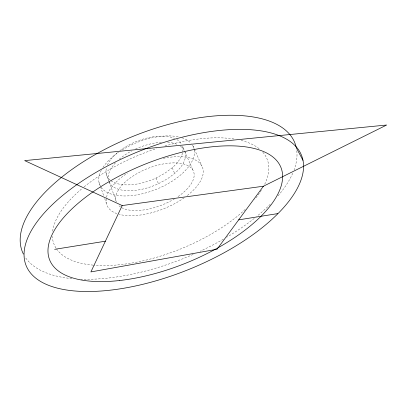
<?xml version="1.0" encoding="UTF-8"?>
<svg xmlns="http://www.w3.org/2000/svg" width="407" height="407" viewBox="0 0 407 407"><rect width="100%" height="100%" fill="white"/><g stroke="black" fill="none" stroke-linecap="round" stroke-linejoin="round"><path stroke-width="0.31" stroke-dasharray="2.04 1.53" d="M182.494 153.149A40.608 20.681 -21.7 0 1 172.242 167.755L164.789 173.285L156.12 178.001A40.608 20.681 -21.7 0 1 110.572 180.449M184.753 151.343A40.817 20.442 -21.7 0 1 174.644 173.474L167.145 178.994L158.425 183.72A40.817 20.442 -21.7 0 1 115.43 188.049A40.817 20.442 -21.7 0 1 115.568 162.724M193.05 146.174L194.073 148.458M194.327 149.028L201.964 166.163M184.747 151.414L192.999 170.304M172.242 167.755L174.644 173.474M156.12 178.001L158.425 183.72M106.166 173.585L108.786 180.815M109 181.405L115.837 200.264M99.038 182.555L100.295 186.106M100.504 186.701L103.648 195.584M104.696 198.545L106.369 203.281M296.795 150.804A146.703 66.071 -21.8 0 1 294.083 169.846M292.725 173.229A146.703 66.071 -21.8 0 1 277.294 196.718M270.223 204.278A146.703 66.071 -21.8 0 1 256.746 216.402M254.217 218.437A146.703 66.071 -21.8 0 1 226.663 237.276M223.392 239.189A146.703 66.071 -21.8 0 1 200.056 251.317M193.188 254.426A146.703 66.071 -21.8 0 1 80.988 279.207M71.942 278.622A146.703 66.071 -21.8 0 1 24.898 256.705M262.83 152.218A114.723 51.313 -21.8 0 1 264.55 184.59M261.335 190.344A114.723 51.313 -21.8 0 1 254.818 199.252M245.207 209.391A114.723 51.313 -21.8 0 1 93.783 265.176M93.132 265.12A114.723 51.313 -21.8 0 1 56.288 248.535M55.947 248.011A114.723 51.313 -21.8 0 1 52.371 236.457M52.625 231.207A114.723 51.313 -21.8 0 1 82.219 188.431M84.142 186.849A114.723 51.313 -21.8 0 1 156.466 148.611M164.993 145.976A114.723 51.313 -21.8 0 1 235.297 139.209M241.132 140.425A114.723 51.313 -21.8 0 1 259.518 149.023M116.295 201.928A41.519 19.612 -21.7 0 1 142.75 170.625A41.519 19.612 -21.7 0 1 190.196 167.068A41.519 19.612 -21.7 0 1 176.791 197.395M174.634 198.758A41.519 19.612 -21.7 0 1 121.128 207.372M120.62 207.056A41.519 19.612 -21.7 0 1 118.081 204.884M163.314 158.318A51.389 24.298 -21.7 0 1 201.496 165.334A51.389 24.298 -21.7 0 1 186.696 195.96M184.244 197.756A51.389 24.298 -21.7 0 1 119.124 214.336M116.814 213.614A51.389 24.298 -21.7 0 1 127.35 173.123M194.322 150.198A50.519 25.32 -21.7 0 1 155.098 189.794A50.519 25.32 -21.7 0 1 100.6 186.492M100.295 185.963A50.519 25.32 -21.7 0 1 101.282 170.309M102.986 167.414A50.519 25.32 -21.7 0 1 118.707 152.198M121.82 150.158A50.519 25.32 -21.7 0 1 179.055 136.986M181.96 137.785A50.519 25.32 -21.7 0 1 191.127 143.366M192.506 145.207A50.519 25.32 -21.7 0 1 194.22 149.593M119.205 159.279A40.817 20.442 -21.7 0 1 131.573 151.002M135.45 149.094A40.817 20.442 -21.7 0 1 161.599 142.277M167.674 142.302A40.817 20.442 -21.7 0 1 177.813 144.658M180.387 146.108A40.817 20.442 -21.7 0 1 184.244 150.264L182.377 145.991A40.608 20.681 -21.7 0 1 182.636 152.549M110.109 180.077A40.608 20.681 -21.7 0 1 106.471 167.725M107.402 165.084A40.608 20.681 -21.7 0 1 117.811 152.31M119.79 150.748A40.608 20.681 -21.7 0 1 174.649 138.431M176.836 139.545A40.608 20.681 -21.7 0 1 181.68 144.388"/><path stroke-width="0.61" d="M122.192 205.555L90.893 271.927L217.023 249.252L263.436 186.223L386.65 125.02L24.669 160.617L122.192 205.555L263.436 186.223M54.655 249.333L105.377 241.209M238.665 219.861L277.747 213.604M302.986 160.327A148.316 64.082 -21.8 0 0 83.221 180.326A148.316 64.082 -21.8 0 0 105.22 290.69A148.316 64.082 -21.8 0 0 302.986 160.327L296.316 147.838A146.703 66.071 -21.8 0 0 136.681 134.91A146.703 66.071 -21.8 0 0 23.403 254.085M119.266 280.555A124.542 53.526 -21.8 0 0 281.781 170.004A124.542 53.526 -21.8 0 0 94.851 190.593A124.542 53.526 -21.8 0 0 119.266 280.555"/></g></svg>
